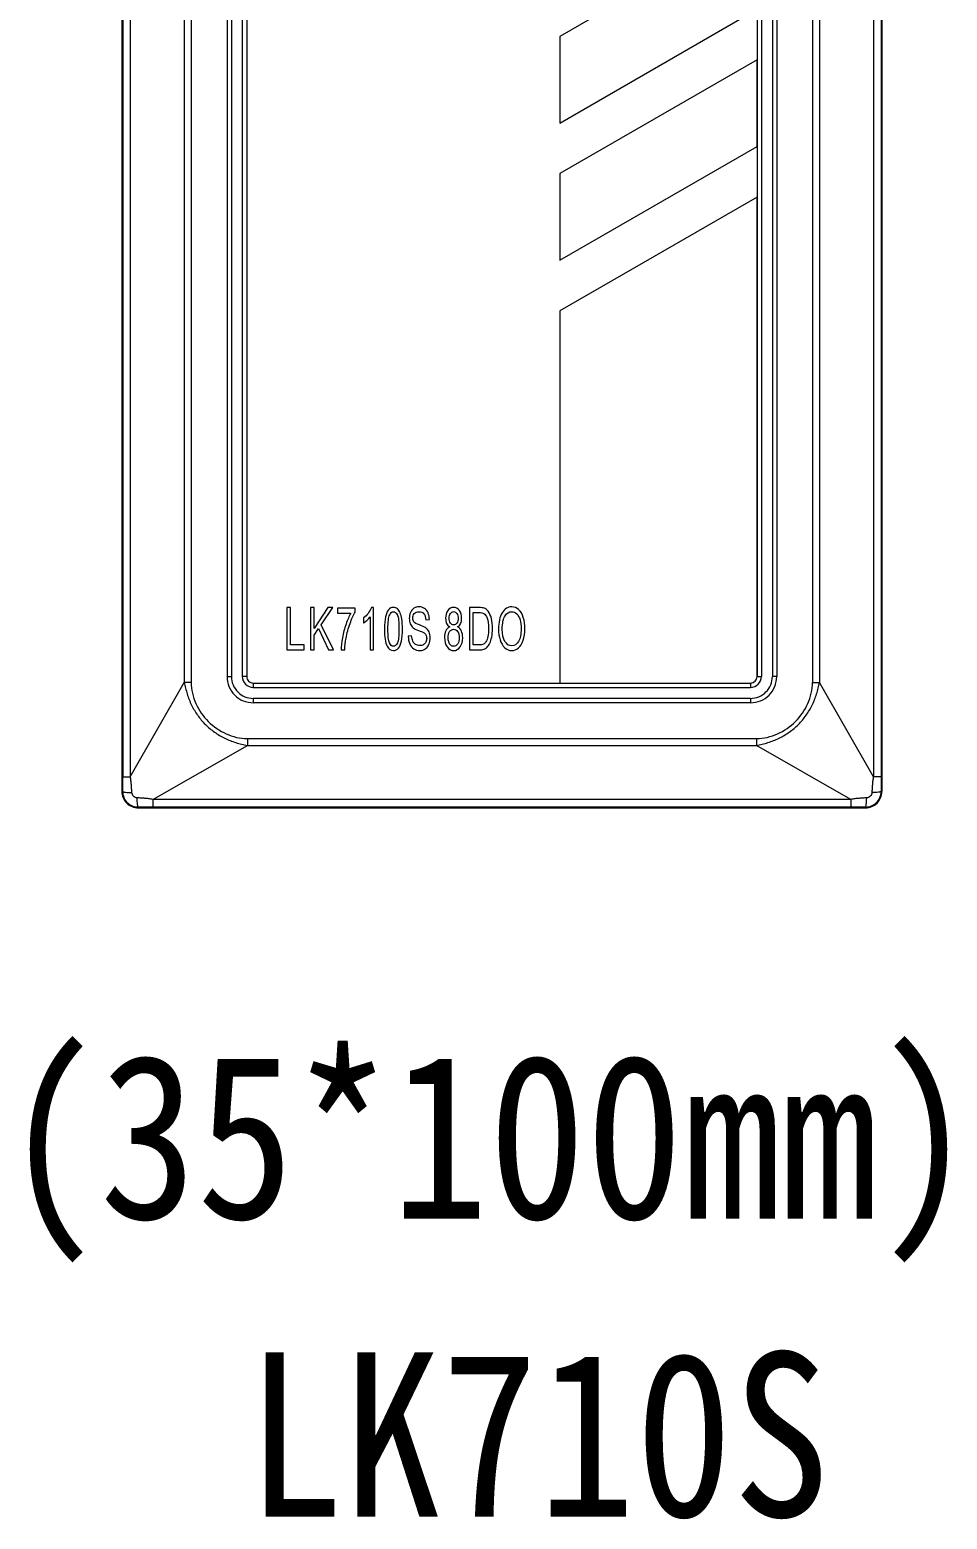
# Model space of a CAD drawing. Header units: millimetres. Extents: x 33157 to 59611, y -29750 to 1750.
# Drawn here: x 53861.7 to 53903.6, y -1199.6 to -1131.6 of the extents above; entities that cross this region are included whole.
import ezdxf

# ---------------------------------------------------------------- set-up
doc = ezdxf.new("R2010")
doc.units = ezdxf.units.MM
doc.layers.get('0').update_dxf_attribs({"lineweight": 18})
doc.layers.add('layer 1', color=7, linetype='Continuous', lineweight=18)
doc.styles.add('STYLE1', font='')
doc.styles.get('STYLE1').set_extended_font_data('宋体')

msp = doc.modelspace()

# ---------------------------------------------------------------- linework, layer by layer
at = {"layer": 'layer 1', "lineweight": 9}
for p, q in [((53865.916, -1067.857), (53865.916, -1166.357)), ((53900.616, -1067.857), (53900.616, -1166.357)), ((53865.954, -1068.521), (53865.954, -1165.693)), ((53866.295, -1068.521), (53866.295, -1165.693)), ((53900.236, -1068.521), (53900.236, -1165.693)), ((53900.578, -1068.521), (53900.578, -1165.693)), ((53868.762, -1072.838), (53868.762, -1161.376)), ((53869.078, -1072.838), (53869.078, -1161.376)), ((53897.454, -1072.838), (53897.454, -1161.376)), ((53897.77, -1072.838), (53897.77, -1161.376)), ((53870.716, -1073.107), (53870.716, -1161.107)), ((53870.916, -1073.107), (53870.916, -1161.107)), ((53871.416, -1073.107), (53871.416, -1161.107)), ((53871.616, -1073.107), (53871.616, -1161.107)), ((53894.916, -1073.107), (53894.916, -1161.107)), ((53895.116, -1073.107), (53895.116, -1161.107)), ((53895.616, -1073.107), (53895.616, -1161.107)), ((53895.816, -1073.107), (53895.816, -1161.107)), ((53870.916, -1161.107), (53870.916, -1161.107)), ((53871.616, -1161.107), (53871.616, -1161.107)), ((53895.116, -1161.107), (53895.116, -1161.107)), ((53895.816, -1161.107), (53895.816, -1161.107)), ((53868.762, -1161.376), (53868.762, -1161.376)), ((53869.078, -1161.376), (53869.078, -1161.376)), ((53871.916, -1161.407), (53871.916, -1161.407)), ((53871.916, -1161.407), (53871.916, -1161.607)), ((53894.616, -1161.407), (53894.616, -1161.407)), ((53894.616, -1161.407), (53894.616, -1161.407)), ((53894.616, -1161.407), (53894.616, -1161.607)), ((53894.616, -1161.607), (53894.616, -1161.607)), ((53897.77, -1161.376), (53897.77, -1161.376)), ((53871.916, -1162.107), (53871.916, -1162.107)), ((53871.916, -1162.107), (53871.916, -1162.307)), ((53894.616, -1162.107), (53894.616, -1162.107)), ((53894.616, -1162.107), (53894.616, -1162.107)), ((53894.616, -1162.107), (53894.616, -1162.307)), ((53894.616, -1162.307), (53894.616, -1162.307)), ((53871.646, -1163.945), (53871.646, -1163.945)), ((53871.646, -1163.945), (53871.646, -1164.261)), ((53894.885, -1163.945), (53894.885, -1163.945)), ((53894.885, -1163.945), (53894.885, -1163.945)), ((53894.885, -1163.945), (53894.885, -1164.261)), ((53871.646, -1164.261), (53871.646, -1164.261)), ((53894.885, -1164.261), (53894.885, -1164.261)), ((53866.295, -1165.693), (53866.295, -1165.693)), ((53900.578, -1165.693), (53900.578, -1165.693)), ((53865.953, -1166.357), (53865.953, -1166.357)), ((53867.33, -1166.728), (53867.33, -1166.728)), ((53867.33, -1166.728), (53867.33, -1167.069)), ((53899.202, -1166.728), (53899.202, -1166.728)), ((53899.202, -1166.728), (53899.202, -1166.728)), ((53899.202, -1166.728), (53899.202, -1167.069)), ((53900.616, -1166.357), (53900.616, -1166.357)), ((53866.666, -1167.07), (53866.666, -1167.07)), ((53866.666, -1167.07), (53866.666, -1167.107)), ((53899.202, -1167.069), (53899.202, -1167.069)), ((53899.866, -1167.07), (53899.866, -1167.07)), ((53899.866, -1167.07), (53899.866, -1167.107)), ((53899.866, -1167.107), (53899.866, -1167.107))]:
    msp.add_line(p, q, dxfattribs=at)
at = {"layer": 'layer 1'}
for points, knots in [([(53894.916, -1126.673), (53894.916, -1126.673), (53894.916, -1130.631), (53894.916, -1130.631), (53894.916, -1130.631), (53885.916, -1135.827), (53885.916, -1135.827), (53885.916, -1135.827), (53885.916, -1131.869), (53885.916, -1131.869), (53885.916, -1131.869), (53894.916, -1126.673), (53894.916, -1126.673)], [0, 0, 0, 0, 150731.469517, 150731.469517, 150731.469517, 301462.939034, 301462.939034, 301462.939034, 452194.408552, 452194.408552, 452194.408552, 602925.878069, 602925.878069, 602925.878069, 602925.878069]), ([(53894.916, -1132.941), (53894.916, -1132.941), (53894.916, -1136.898), (53894.916, -1136.898), (53894.916, -1136.898), (53885.916, -1142.094), (53885.916, -1142.094), (53885.916, -1142.094), (53885.916, -1138.137), (53885.916, -1138.137), (53885.916, -1138.137), (53894.916, -1132.941), (53894.916, -1132.941)], [0, 0, 0, 0, 150740.399331, 150740.399331, 150740.399331, 301480.798662, 301480.798662, 301480.798662, 452221.197993, 452221.197993, 452221.197993, 602961.597325, 602961.597325, 602961.597325, 602961.597325]), ([(53894.916, -1139.208), (53894.916, -1139.208), (53894.916, -1161.107), (53894.916, -1161.107), (53894.916, -1161.272), (53894.781, -1161.407), (53894.616, -1161.407), (53894.616, -1161.407), (53885.916, -1161.407), (53885.916, -1161.407), (53885.916, -1161.407), (53885.916, -1144.404), (53885.916, -1144.404), (53885.916, -1144.404), (53894.916, -1139.208), (53894.916, -1139.208)], [0, 0, 0, 0, 146777.026823, 146777.026823, 146777.026823, 293554.053646, 293554.053646, 293554.053646, 440331.08047, 440331.08047, 440331.08047, 587108.107293, 587108.107293, 587108.107293, 733885.134116, 733885.134116, 733885.134116, 733885.134116]), ([(53874.526, -1159.89), (53874.526, -1159.89), (53874.526, -1157.957), (53874.526, -1157.957), (53874.526, -1157.957), (53874.694, -1157.957), (53874.694, -1157.957), (53874.694, -1157.957), (53874.694, -1158.916), (53874.694, -1158.916), (53874.694, -1158.916), (53875.321, -1157.957), (53875.321, -1157.957), (53875.321, -1157.957), (53875.548, -1157.957), (53875.548, -1157.957), (53875.548, -1157.957), (53875.018, -1158.741), (53875.018, -1158.741), (53875.018, -1158.741), (53875.571, -1159.89), (53875.571, -1159.89), (53875.571, -1159.89), (53875.35, -1159.89), (53875.35, -1159.89), (53875.35, -1159.89), (53874.901, -1158.915), (53874.901, -1158.915), (53874.901, -1158.915), (53874.694, -1159.221), (53874.694, -1159.221), (53874.694, -1159.221), (53874.694, -1159.89), (53874.694, -1159.89), (53874.694, -1159.89), (53874.526, -1159.89), (53874.526, -1159.89)], [0, 0, 0, 0, 137898.827607, 137898.827607, 137898.827607, 275797.655214, 275797.655214, 275797.655214, 413696.482821, 413696.482821, 413696.482821, 551595.310428, 551595.310428, 551595.310428, 689494.138035, 689494.138035, 689494.138035, 827392.965642, 827392.965642, 827392.965642, 965291.793249, 965291.793249, 965291.793249, 1103190.620856, 1103190.620856, 1103190.620856, 1241089.448463, 1241089.448463, 1241089.448463, 1378988.27607, 1378988.27607, 1378988.27607, 1516887.103677, 1516887.103677, 1516887.103677, 1654785.931284, 1654785.931284, 1654785.931284, 1654785.931284]), ([(53877.407, -1159.89), (53877.407, -1159.89), (53877.252, -1159.89), (53877.252, -1159.89), (53877.252, -1159.89), (53877.252, -1158.377), (53877.252, -1158.377), (53877.215, -1158.432), (53877.166, -1158.487), (53877.105, -1158.541), (53877.044, -1158.596), (53876.99, -1158.637), (53876.942, -1158.664), (53876.942, -1158.664), (53876.942, -1158.434), (53876.942, -1158.434), (53877.028, -1158.372), (53877.104, -1158.296), (53877.169, -1158.207), (53877.234, -1158.119), (53877.28, -1158.033), (53877.307, -1157.949), (53877.307, -1157.949), (53877.407, -1157.949), (53877.407, -1157.949), (53877.407, -1157.949), (53877.407, -1159.89), (53877.407, -1159.89)], [0, 0, 0, 0, 139982.072659, 139982.072659, 139982.072659, 279964.145317, 279964.145317, 279964.145317, 419946.217976, 419946.217976, 419946.217976, 559928.290635, 559928.290635, 559928.290635, 699910.363294, 699910.363294, 699910.363294, 839892.435952, 839892.435952, 839892.435952, 979874.508611, 979874.508611, 979874.508611, 1119856.58127, 1119856.58127, 1119856.58127, 1259838.653929, 1259838.653929, 1259838.653929, 1259838.653929]), ([(53881.79, -1159.89), (53881.79, -1159.89), (53881.79, -1157.957), (53881.79, -1157.957), (53881.79, -1157.957), (53882.225, -1157.957), (53882.225, -1157.957), (53882.324, -1157.957), (53882.398, -1157.966), (53882.45, -1157.984), (53882.523, -1158.01), (53882.584, -1158.056), (53882.635, -1158.123), (53882.702, -1158.209), (53882.752, -1158.319), (53882.785, -1158.453), (53882.818, -1158.588), (53882.834, -1158.741), (53882.834, -1158.913), (53882.834, -1159.06), (53882.823, -1159.19), (53882.801, -1159.304), (53882.779, -1159.417), (53882.75, -1159.511), (53882.715, -1159.585), (53882.68, -1159.659), (53882.641, -1159.718), (53882.6, -1159.76), (53882.558, -1159.803), (53882.508, -1159.835), (53882.449, -1159.857), (53882.39, -1159.88), (53882.322, -1159.89), (53882.246, -1159.89), (53882.246, -1159.89), (53881.79, -1159.89), (53881.79, -1159.89)], [0, 0, 0, 0, 137919.308597, 137919.308597, 137919.308597, 275838.617195, 275838.617195, 275838.617195, 413757.925792, 413757.925792, 413757.925792, 551677.23439, 551677.23439, 551677.23439, 689596.542987, 689596.542987, 689596.542987, 827515.851585, 827515.851585, 827515.851585, 965435.160182, 965435.160182, 965435.160182, 1103354.468779, 1103354.468779, 1103354.468779, 1241273.777377, 1241273.777377, 1241273.777377, 1379193.085974, 1379193.085974, 1379193.085974, 1517112.394572, 1517112.394572, 1517112.394572, 1655031.703169, 1655031.703169, 1655031.703169, 1655031.703169]), ([(53873.447, -1159.89), (53873.447, -1159.89), (53873.447, -1157.957), (53873.447, -1157.957), (53873.447, -1157.957), (53873.615, -1157.957), (53873.615, -1157.957), (53873.615, -1157.957), (53873.615, -1159.664), (53873.615, -1159.664), (53873.615, -1159.664), (53874.236, -1159.664), (53874.236, -1159.664), (53874.236, -1159.664), (53874.236, -1159.89), (53874.236, -1159.89), (53874.236, -1159.89), (53873.447, -1159.89), (53873.447, -1159.89)], [0, 0, 0, 0, 144316.182457, 144316.182457, 144316.182457, 288632.364914, 288632.364914, 288632.364914, 432948.547371, 432948.547371, 432948.547371, 577264.729828, 577264.729828, 577264.729828, 721580.912285, 721580.912285, 721580.912285, 865897.094742, 865897.094742, 865897.094742, 865897.094742]), ([(53875.755, -1158.208), (53875.755, -1158.208), (53875.755, -1157.981), (53875.755, -1157.981), (53875.755, -1157.981), (53876.572, -1157.981), (53876.572, -1157.981), (53876.572, -1157.981), (53876.572, -1158.165), (53876.572, -1158.165), (53876.491, -1158.296), (53876.411, -1158.47), (53876.333, -1158.687), (53876.254, -1158.905), (53876.193, -1159.128), (53876.149, -1159.358), (53876.119, -1159.52), (53876.099, -1159.698), (53876.09, -1159.89), (53876.09, -1159.89), (53875.931, -1159.89), (53875.931, -1159.89), (53875.933, -1159.738), (53875.952, -1159.554), (53875.99, -1159.339), (53876.027, -1159.123), (53876.08, -1158.915), (53876.15, -1158.714), (53876.22, -1158.514), (53876.294, -1158.345), (53876.372, -1158.208), (53876.372, -1158.208), (53875.755, -1158.208), (53875.755, -1158.208)], [0, 0, 0, 0, 138434.99147, 138434.99147, 138434.99147, 276869.98294, 276869.98294, 276869.98294, 415304.974411, 415304.974411, 415304.974411, 553739.965881, 553739.965881, 553739.965881, 692174.957351, 692174.957351, 692174.957351, 830609.948821, 830609.948821, 830609.948821, 969044.940292, 969044.940292, 969044.940292, 1107479.931762, 1107479.931762, 1107479.931762, 1245914.923232, 1245914.923232, 1245914.923232, 1384349.914702, 1384349.914702, 1384349.914702, 1522784.906173, 1522784.906173, 1522784.906173, 1522784.906173]), ([(53877.904, -1158.936), (53877.904, -1158.708), (53877.919, -1158.524), (53877.95, -1158.384), (53877.981, -1158.244), (53878.026, -1158.137), (53878.087, -1158.061), (53878.147, -1157.986), (53878.223, -1157.949), (53878.315, -1157.949), (53878.383, -1157.949), (53878.442, -1157.97), (53878.493, -1158.011), (53878.545, -1158.053), (53878.587, -1158.114), (53878.62, -1158.192), (53878.653, -1158.271), (53878.679, -1158.367), (53878.697, -1158.479), (53878.717, -1158.592), (53878.726, -1158.745), (53878.726, -1158.936), (53878.726, -1159.163), (53878.711, -1159.347), (53878.68, -1159.486), (53878.65, -1159.626), (53878.605, -1159.734), (53878.544, -1159.809), (53878.484, -1159.885), (53878.407, -1159.923), (53878.315, -1159.923), (53878.194, -1159.923), (53878.098, -1159.857), (53878.029, -1159.724), (53877.946, -1159.562), (53877.904, -1159.299), (53877.904, -1158.936)], [0, 0, 0, 0, 137910.574614, 137910.574614, 137910.574614, 275821.149229, 275821.149229, 275821.149229, 413731.723843, 413731.723843, 413731.723843, 551642.298458, 551642.298458, 551642.298458, 689552.873072, 689552.873072, 689552.873072, 827463.447687, 827463.447687, 827463.447687, 965374.022301, 965374.022301, 965374.022301, 1103284.596915, 1103284.596915, 1103284.596915, 1241195.17153, 1241195.17153, 1241195.17153, 1379105.746144, 1379105.746144, 1379105.746144, 1517016.320759, 1517016.320759, 1517016.320759, 1654926.895373, 1654926.895373, 1654926.895373, 1654926.895373]), ([(53878.063, -1158.937), (53878.063, -1159.255), (53878.087, -1159.467), (53878.135, -1159.571), (53878.184, -1159.676), (53878.244, -1159.728), (53878.315, -1159.728), (53878.386, -1159.728), (53878.446, -1159.676), (53878.495, -1159.571), (53878.543, -1159.466), (53878.567, -1159.254), (53878.567, -1158.937), (53878.567, -1158.619), (53878.543, -1158.407), (53878.495, -1158.303), (53878.446, -1158.198), (53878.386, -1158.146), (53878.313, -1158.146), (53878.242, -1158.146), (53878.185, -1158.192), (53878.143, -1158.285), (53878.089, -1158.402), (53878.063, -1158.62), (53878.063, -1158.937)], [0, 0, 0, 0, 141120.798289, 141120.798289, 141120.798289, 282241.596578, 282241.596578, 282241.596578, 423362.394867, 423362.394867, 423362.394867, 564483.193156, 564483.193156, 564483.193156, 705603.991445, 705603.991445, 705603.991445, 846724.789735, 846724.789735, 846724.789735, 987845.588024, 987845.588024, 987845.588024, 1128966.386313, 1128966.386313, 1128966.386313, 1128966.386313]), ([(53878.99, -1159.269), (53878.99, -1159.269), (53879.147, -1159.248), (53879.147, -1159.248), (53879.154, -1159.345), (53879.172, -1159.425), (53879.199, -1159.487), (53879.226, -1159.549), (53879.269, -1159.6), (53879.326, -1159.638), (53879.383, -1159.677), (53879.448, -1159.696), (53879.52, -1159.696), (53879.584, -1159.696), (53879.64, -1159.682), (53879.689, -1159.652), (53879.737, -1159.623), (53879.774, -1159.583), (53879.797, -1159.532), (53879.821, -1159.481), (53879.833, -1159.426), (53879.833, -1159.367), (53879.833, -1159.306), (53879.822, -1159.254), (53879.799, -1159.208), (53879.776, -1159.163), (53879.738, -1159.125), (53879.685, -1159.094), (53879.651, -1159.074), (53879.576, -1159.043), (53879.46, -1159), (53879.344, -1158.957), (53879.263, -1158.917), (53879.216, -1158.88), (53879.156, -1158.831), (53879.112, -1158.771), (53879.082, -1158.699), (53879.052, -1158.628), (53879.038, -1158.547), (53879.038, -1158.458), (53879.038, -1158.36), (53879.056, -1158.269), (53879.092, -1158.184), (53879.128, -1158.099), (53879.181, -1158.035), (53879.251, -1157.991), (53879.32, -1157.947), (53879.397, -1157.925), (53879.482, -1157.925), (53879.576, -1157.925), (53879.658, -1157.948), (53879.73, -1157.994), (53879.801, -1158.04), (53879.856, -1158.108), (53879.895, -1158.198), (53879.933, -1158.287), (53879.954, -1158.389), (53879.957, -1158.502), (53879.957, -1158.502), (53879.796, -1158.521), (53879.796, -1158.521), (53879.788, -1158.399), (53879.759, -1158.307), (53879.709, -1158.245), (53879.659, -1158.182), (53879.586, -1158.151), (53879.489, -1158.151), (53879.388, -1158.151), (53879.314, -1158.18), (53879.268, -1158.236), (53879.221, -1158.293), (53879.198, -1158.362), (53879.198, -1158.442), (53879.198, -1158.511), (53879.215, -1158.568), (53879.247, -1158.613), (53879.28, -1158.658), (53879.364, -1158.704), (53879.499, -1158.751), (53879.635, -1158.798), (53879.728, -1158.839), (53879.779, -1158.874), (53879.852, -1158.926), (53879.906, -1158.991), (53879.941, -1159.071), (53879.976, -1159.15), (53879.994, -1159.241), (53879.994, -1159.345), (53879.994, -1159.448), (53879.975, -1159.544), (53879.936, -1159.635), (53879.898, -1159.726), (53879.843, -1159.797), (53879.771, -1159.847), (53879.699, -1159.898), (53879.618, -1159.923), (53879.528, -1159.923), (53879.413, -1159.923), (53879.318, -1159.897), (53879.241, -1159.846), (53879.164, -1159.795), (53879.103, -1159.719), (53879.059, -1159.616), (53879.015, -1159.514), (53878.992, -1159.398), (53878.99, -1159.269)], [0, 0, 0, 0, 133677.00282, 133677.00282, 133677.00282, 267354.005641, 267354.005641, 267354.005641, 401031.008461, 401031.008461, 401031.008461, 534708.011282, 534708.011282, 534708.011282, 668385.014102, 668385.014102, 668385.014102, 802062.016922, 802062.016922, 802062.016922, 935739.019743, 935739.019743, 935739.019743, 1069416.022563, 1069416.022563, 1069416.022563, 1203093.025384, 1203093.025384, 1203093.025384, 1336770.028204, 1336770.028204, 1336770.028204, 1470447.031024, 1470447.031024, 1470447.031024, 1604124.033845, 1604124.033845, 1604124.033845, 1737801.036665, 1737801.036665, 1737801.036665, 1871478.039485, 1871478.039485, 1871478.039485, 2005155.042306, 2005155.042306, 2005155.042306, 2138832.045126, 2138832.045126, 2138832.045126, 2272509.047947, 2272509.047947, 2272509.047947, 2406186.050767, 2406186.050767, 2406186.050767, 2539863.053587, 2539863.053587, 2539863.053587, 2673540.056408, 2673540.056408, 2673540.056408, 2807217.059228, 2807217.059228, 2807217.059228, 2940894.062049, 2940894.062049, 2940894.062049, 3074571.064869, 3074571.064869, 3074571.064869, 3208248.067689, 3208248.067689, 3208248.067689, 3341925.07051, 3341925.07051, 3341925.07051, 3475602.07333, 3475602.07333, 3475602.07333, 3609279.076151, 3609279.076151, 3609279.076151, 3742956.078971, 3742956.078971, 3742956.078971, 3876633.081791, 3876633.081791, 3876633.081791, 4010310.084612, 4010310.084612, 4010310.084612, 4143987.087432, 4143987.087432, 4143987.087432, 4277664.090252, 4277664.090252, 4277664.090252, 4411341.093073, 4411341.093073, 4411341.093073, 4545018.095893, 4545018.095893, 4545018.095893, 4678695.098714, 4678695.098714, 4678695.098714, 4678695.098714]), ([(53880.889, -1158.842), (53880.824, -1158.806), (53880.777, -1158.754), (53880.745, -1158.688), (53880.715, -1158.621), (53880.699, -1158.541), (53880.699, -1158.448), (53880.699, -1158.307), (53880.732, -1158.189), (53880.798, -1158.093), (53880.864, -1157.997), (53880.951, -1157.949), (53881.061, -1157.949), (53881.171, -1157.949), (53881.26, -1157.998), (53881.327, -1158.096), (53881.394, -1158.194), (53881.427, -1158.313), (53881.427, -1158.454), (53881.427, -1158.544), (53881.412, -1158.622), (53881.382, -1158.688), (53881.351, -1158.755), (53881.305, -1158.806), (53881.242, -1158.842), (53881.319, -1158.881), (53881.378, -1158.943), (53881.418, -1159.029), (53881.458, -1159.115), (53881.479, -1159.218), (53881.479, -1159.338), (53881.479, -1159.503), (53881.44, -1159.641), (53881.364, -1159.754), (53881.288, -1159.866), (53881.188, -1159.923), (53881.063, -1159.923), (53880.939, -1159.923), (53880.839, -1159.866), (53880.762, -1159.754), (53880.686, -1159.641), (53880.648, -1159.5), (53880.648, -1159.331), (53880.648, -1159.205), (53880.669, -1159.1), (53880.71, -1159.015), (53880.752, -1158.93), (53880.812, -1158.873), (53880.889, -1158.842)], [0, 0, 0, 0, 136312.72768, 136312.72768, 136312.72768, 272625.455359, 272625.455359, 272625.455359, 408938.183039, 408938.183039, 408938.183039, 545250.910718, 545250.910718, 545250.910718, 681563.638398, 681563.638398, 681563.638398, 817876.366077, 817876.366077, 817876.366077, 954189.093757, 954189.093757, 954189.093757, 1090501.821436, 1090501.821436, 1090501.821436, 1226814.549116, 1226814.549116, 1226814.549116, 1363127.276795, 1363127.276795, 1363127.276795, 1499440.004475, 1499440.004475, 1499440.004475, 1635752.732154, 1635752.732154, 1635752.732154, 1772065.459834, 1772065.459834, 1772065.459834, 1908378.187513, 1908378.187513, 1908378.187513, 2044690.915193, 2044690.915193, 2044690.915193, 2181003.642872, 2181003.642872, 2181003.642872, 2181003.642872]), ([(53880.858, -1158.439), (53880.858, -1158.531), (53880.877, -1158.606), (53880.915, -1158.664), (53880.953, -1158.722), (53881.003, -1158.751), (53881.065, -1158.751), (53881.125, -1158.751), (53881.174, -1158.722), (53881.212, -1158.664), (53881.25, -1158.607), (53881.269, -1158.536), (53881.269, -1158.452), (53881.269, -1158.365), (53881.249, -1158.292), (53881.21, -1158.232), (53881.171, -1158.173), (53881.122, -1158.143), (53881.063, -1158.143), (53881.003, -1158.143), (53880.954, -1158.173), (53880.916, -1158.231), (53880.877, -1158.289), (53880.858, -1158.358), (53880.858, -1158.439)], [0, 0, 0, 0, 141128.102643, 141128.102643, 141128.102643, 282256.205287, 282256.205287, 282256.205287, 423384.30793, 423384.30793, 423384.30793, 564512.410573, 564512.410573, 564512.410573, 705640.513216, 705640.513216, 705640.513216, 846768.61586, 846768.61586, 846768.61586, 987896.718503, 987896.718503, 987896.718503, 1129024.821146, 1129024.821146, 1129024.821146, 1129024.821146]), ([(53881.958, -1159.664), (53881.958, -1159.664), (53882.227, -1159.664), (53882.227, -1159.664), (53882.31, -1159.664), (53882.376, -1159.652), (53882.423, -1159.628), (53882.47, -1159.604), (53882.508, -1159.571), (53882.536, -1159.528), (53882.575, -1159.467), (53882.606, -1159.385), (53882.628, -1159.282), (53882.65, -1159.18), (53882.662, -1159.056), (53882.662, -1158.909), (53882.662, -1158.707), (53882.64, -1158.551), (53882.597, -1158.442), (53882.553, -1158.333), (53882.501, -1158.26), (53882.439, -1158.223), (53882.394, -1158.197), (53882.322, -1158.184), (53882.223, -1158.184), (53882.223, -1158.184), (53881.958, -1158.184), (53881.958, -1158.184), (53881.958, -1158.184), (53881.958, -1159.664), (53881.958, -1159.664)], [0, 0, 0, 0, 139206.14337, 139206.14337, 139206.14337, 278412.28674, 278412.28674, 278412.28674, 417618.43011, 417618.43011, 417618.43011, 556824.57348, 556824.57348, 556824.57348, 696030.71685, 696030.71685, 696030.71685, 835236.860221, 835236.860221, 835236.860221, 974443.003591, 974443.003591, 974443.003591, 1113649.146961, 1113649.146961, 1113649.146961, 1252855.290331, 1252855.290331, 1252855.290331, 1392061.433701, 1392061.433701, 1392061.433701, 1392061.433701]), ([(53883.111, -1158.949), (53883.111, -1158.629), (53883.167, -1158.378), (53883.28, -1158.196), (53883.392, -1158.015), (53883.538, -1157.925), (53883.716, -1157.925), (53883.833, -1157.925), (53883.938, -1157.967), (53884.031, -1158.052), (53884.125, -1158.137), (53884.196, -1158.256), (53884.245, -1158.409), (53884.294, -1158.561), (53884.319, -1158.734), (53884.319, -1158.927), (53884.319, -1159.123), (53884.293, -1159.298), (53884.241, -1159.452), (53884.19, -1159.607), (53884.117, -1159.724), (53884.022, -1159.803), (53883.927, -1159.883), (53883.825, -1159.923), (53883.715, -1159.923), (53883.596, -1159.923), (53883.49, -1159.879), (53883.396, -1159.791), (53883.303, -1159.703), (53883.231, -1159.583), (53883.183, -1159.431), (53883.135, -1159.28), (53883.111, -1159.119), (53883.111, -1158.949)], [0, 0, 0, 0, 138454.288552, 138454.288552, 138454.288552, 276908.577105, 276908.577105, 276908.577105, 415362.865657, 415362.865657, 415362.865657, 553817.154209, 553817.154209, 553817.154209, 692271.442761, 692271.442761, 692271.442761, 830725.731314, 830725.731314, 830725.731314, 969180.019866, 969180.019866, 969180.019866, 1107634.308418, 1107634.308418, 1107634.308418, 1246088.59697, 1246088.59697, 1246088.59697, 1384542.885523, 1384542.885523, 1384542.885523, 1522997.174075, 1522997.174075, 1522997.174075, 1522997.174075]), ([(53883.284, -1158.954), (53883.284, -1159.186), (53883.325, -1159.37), (53883.406, -1159.503), (53883.488, -1159.637), (53883.591, -1159.704), (53883.714, -1159.704), (53883.84, -1159.704), (53883.943, -1159.637), (53884.025, -1159.502), (53884.106, -1159.367), (53884.146, -1159.175), (53884.146, -1158.926), (53884.146, -1158.769), (53884.129, -1158.632), (53884.094, -1158.515), (53884.06, -1158.398), (53884.009, -1158.307), (53883.942, -1158.243), (53883.875, -1158.178), (53883.8, -1158.146), (53883.717, -1158.146), (53883.599, -1158.146), (53883.497, -1158.208), (53883.412, -1158.332), (53883.326, -1158.457), (53883.284, -1158.664), (53883.284, -1158.954)], [0, 0, 0, 0, 139999.739361, 139999.739361, 139999.739361, 279999.478723, 279999.478723, 279999.478723, 419999.218084, 419999.218084, 419999.218084, 559998.957446, 559998.957446, 559998.957446, 699998.696807, 699998.696807, 699998.696807, 839998.436169, 839998.436169, 839998.436169, 979998.17553, 979998.17553, 979998.17553, 1119997.914892, 1119997.914892, 1119997.914892, 1259997.654253, 1259997.654253, 1259997.654253, 1259997.654253]), ([(53880.807, -1159.333), (53880.807, -1159.401), (53880.817, -1159.466), (53880.837, -1159.529), (53880.858, -1159.592), (53880.889, -1159.641), (53880.931, -1159.676), (53880.972, -1159.711), (53881.017, -1159.728), (53881.064, -1159.728), (53881.139, -1159.728), (53881.2, -1159.692), (53881.248, -1159.619), (53881.296, -1159.546), (53881.32, -1159.453), (53881.32, -1159.341), (53881.32, -1159.227), (53881.295, -1159.132), (53881.246, -1159.057), (53881.197, -1158.983), (53881.134, -1158.945), (53881.059, -1158.945), (53880.986, -1158.945), (53880.926, -1158.982), (53880.878, -1159.056), (53880.83, -1159.13), (53880.807, -1159.222), (53880.807, -1159.333)], [0, 0, 0, 0, 139994.402652, 139994.402652, 139994.402652, 279988.805304, 279988.805304, 279988.805304, 419983.207957, 419983.207957, 419983.207957, 559977.610609, 559977.610609, 559977.610609, 699972.013261, 699972.013261, 699972.013261, 839966.415913, 839966.415913, 839966.415913, 979960.818565, 979960.818565, 979960.818565, 1119955.221217, 1119955.221217, 1119955.221217, 1259949.62387, 1259949.62387, 1259949.62387, 1259949.62387])]:
    msp.add_open_spline(points, degree=3, knots=knots, dxfattribs=at)
at = {"layer": 'layer 1', "lineweight": 9}
for points in [[(53870.716, -1161.107), (53870.716, -1161.107), (53870.916, -1161.107), (53870.916, -1161.107)], [(53871.616, -1161.107), (53871.616, -1161.107), (53871.416, -1161.107), (53871.416, -1161.107)], [(53894.916, -1161.107), (53894.916, -1161.107), (53895.116, -1161.107), (53895.116, -1161.107)], [(53895.816, -1161.107), (53895.816, -1161.107), (53895.616, -1161.107), (53895.616, -1161.107)], [(53866.295, -1165.693), (53866.295, -1165.693), (53868.762, -1161.376), (53868.762, -1161.376)], [(53869.078, -1161.376), (53869.078, -1161.376), (53868.762, -1161.376), (53868.762, -1161.376)], [(53871.916, -1161.407), (53871.916, -1161.407), (53894.616, -1161.407), (53894.616, -1161.407)], [(53871.916, -1161.607), (53871.916, -1161.607), (53894.616, -1161.607), (53894.616, -1161.607)], [(53897.454, -1161.376), (53897.454, -1161.376), (53897.77, -1161.376), (53897.77, -1161.376)], [(53900.236, -1165.693), (53900.236, -1165.693), (53897.77, -1161.376), (53897.77, -1161.376)], [(53894.616, -1162.107), (53894.616, -1162.107), (53871.916, -1162.107), (53871.916, -1162.107)], [(53894.616, -1162.307), (53894.616, -1162.307), (53871.916, -1162.307), (53871.916, -1162.307)], [(53871.646, -1163.945), (53871.646, -1163.945), (53894.885, -1163.945), (53894.885, -1163.945)], [(53867.33, -1166.728), (53867.33, -1166.728), (53871.646, -1164.261), (53871.646, -1164.261)], [(53871.646, -1164.261), (53871.646, -1164.261), (53894.885, -1164.261), (53894.885, -1164.261)], [(53899.202, -1166.728), (53899.202, -1166.728), (53894.885, -1164.261), (53894.885, -1164.261)], [(53865.954, -1165.693), (53865.954, -1165.693), (53866.295, -1165.693), (53866.295, -1165.693)], [(53865.953, -1166.357), (53865.953, -1166.136), (53865.954, -1165.914), (53865.954, -1165.693)], [(53900.578, -1165.693), (53900.578, -1165.693), (53900.236, -1165.693), (53900.236, -1165.693)], [(53900.578, -1165.693), (53900.578, -1165.914), (53900.578, -1166.136), (53900.579, -1166.357)], [(53865.953, -1166.357), (53865.953, -1166.357), (53865.916, -1166.357), (53865.916, -1166.357)], [(53899.202, -1166.728), (53899.202, -1166.728), (53867.33, -1166.728), (53867.33, -1166.728)], [(53900.579, -1166.357), (53900.579, -1166.357), (53900.616, -1166.357), (53900.616, -1166.357)], [(53866.666, -1167.107), (53866.666, -1167.107), (53899.866, -1167.107), (53899.866, -1167.107)], [(53867.33, -1167.069), (53867.109, -1167.069), (53866.887, -1167.07), (53866.666, -1167.07)], [(53899.202, -1167.069), (53899.202, -1167.069), (53867.33, -1167.069), (53867.33, -1167.069)], [(53899.866, -1167.07), (53899.644, -1167.07), (53899.423, -1167.069), (53899.202, -1167.069)]]:
    msp.add_open_spline(points, degree=3, dxfattribs=at)
for points, knots in [([(53870.716, -1161.107), (53870.716, -1161.425), (53870.842, -1161.731), (53871.067, -1161.956), (53871.292, -1162.181), (53871.598, -1162.307), (53871.916, -1162.307)], [0, 0, 0, 0, 169988.870831, 169988.870831, 169988.870831, 339977.741661, 339977.741661, 339977.741661, 339977.741661]), ([(53870.916, -1161.107), (53870.916, -1161.372), (53871.021, -1161.627), (53871.209, -1161.814), (53871.396, -1162.002), (53871.651, -1162.107), (53871.916, -1162.107)], [0, 0, 0, 0, 169989.275088, 169989.275088, 169989.275088, 339978.550176, 339978.550176, 339978.550176, 339978.550176]), ([(53871.416, -1161.107), (53871.416, -1161.24), (53871.469, -1161.367), (53871.562, -1161.461), (53871.656, -1161.554), (53871.783, -1161.607), (53871.916, -1161.607)], [0, 0, 0, 0, 169990.286126, 169990.286126, 169990.286126, 339980.572251, 339980.572251, 339980.572251, 339980.572251]), ([(53871.616, -1161.107), (53871.616, -1161.187), (53871.648, -1161.263), (53871.704, -1161.319), (53871.76, -1161.375), (53871.836, -1161.407), (53871.916, -1161.407)], [0, 0, 0, 0, 169990.690547, 169990.690547, 169990.690547, 339981.381094, 339981.381094, 339981.381094, 339981.381094]), ([(53894.616, -1162.307), (53894.934, -1162.307), (53895.239, -1162.181), (53895.464, -1161.956), (53895.689, -1161.731), (53895.816, -1161.425), (53895.816, -1161.107)], [0, 0, 0, 0, 170064.874525, 170064.874525, 170064.874525, 340129.749049, 340129.749049, 340129.749049, 340129.749049]), ([(53894.616, -1162.107), (53894.881, -1162.107), (53895.135, -1162.002), (53895.323, -1161.814), (53895.511, -1161.627), (53895.616, -1161.372), (53895.616, -1161.107)], [0, 0, 0, 0, 170064.418674, 170064.418674, 170064.418674, 340128.837349, 340128.837349, 340128.837349, 340128.837349]), ([(53894.616, -1161.607), (53894.748, -1161.607), (53894.876, -1161.554), (53894.969, -1161.461), (53895.063, -1161.367), (53895.116, -1161.24), (53895.116, -1161.107)], [0, 0, 0, 0, 170063.279153, 170063.279153, 170063.279153, 340126.558306, 340126.558306, 340126.558306, 340126.558306]), ([(53894.616, -1161.407), (53894.695, -1161.407), (53894.772, -1161.375), (53894.828, -1161.319), (53894.884, -1161.263), (53894.916, -1161.187), (53894.916, -1161.107)], [0, 0, 0, 0, 170062.823275, 170062.823275, 170062.823275, 340125.64655, 340125.64655, 340125.64655, 340125.64655]), ([(53868.762, -1161.376), (53868.784, -1161.465), (53868.803, -1161.553), (53868.825, -1161.641), (53868.847, -1161.729), (53868.871, -1161.817), (53868.898, -1161.904), (53868.953, -1162.077), (53869.019, -1162.247), (53869.099, -1162.41), (53869.178, -1162.574), (53869.271, -1162.731), (53869.377, -1162.879), (53869.482, -1163.027), (53869.6, -1163.166), (53869.728, -1163.295), (53869.857, -1163.423), (53869.996, -1163.541), (53870.144, -1163.646), (53870.292, -1163.752), (53870.449, -1163.845), (53870.613, -1163.924), (53870.776, -1164.004), (53870.946, -1164.07), (53871.119, -1164.125), (53871.206, -1164.152), (53871.293, -1164.176), (53871.382, -1164.198), (53871.47, -1164.22), (53871.558, -1164.239), (53871.646, -1164.261)], [0, 0, 0, 0, 139177.231078, 139177.231078, 139177.231078, 278354.462156, 278354.462156, 278354.462156, 417531.693234, 417531.693234, 417531.693234, 556708.924312, 556708.924312, 556708.924312, 695886.15539, 695886.15539, 695886.15539, 835063.386468, 835063.386468, 835063.386468, 974240.617546, 974240.617546, 974240.617546, 1113417.848624, 1113417.848624, 1113417.848624, 1252595.079702, 1252595.079702, 1252595.079702, 1391772.31078, 1391772.31078, 1391772.31078, 1391772.31078]), ([(53869.078, -1161.376), (53869.078, -1161.543), (53869.1, -1161.709), (53869.138, -1161.871), (53869.176, -1162.033), (53869.23, -1162.191), (53869.298, -1162.343), (53869.434, -1162.646), (53869.626, -1162.925), (53869.862, -1163.161), (53870.098, -1163.396), (53870.377, -1163.589), (53870.68, -1163.725), (53870.832, -1163.793), (53870.99, -1163.847), (53871.152, -1163.885), (53871.314, -1163.923), (53871.48, -1163.945), (53871.646, -1163.945)], [0, 0, 0, 0, 144312.367881, 144312.367881, 144312.367881, 288624.735762, 288624.735762, 288624.735762, 432937.103643, 432937.103643, 432937.103643, 577249.471523, 577249.471523, 577249.471523, 721561.839404, 721561.839404, 721561.839404, 865874.207285, 865874.207285, 865874.207285, 865874.207285]), ([(53894.885, -1163.945), (53895.051, -1163.945), (53895.218, -1163.923), (53895.38, -1163.885), (53895.542, -1163.847), (53895.7, -1163.793), (53895.852, -1163.725), (53896.155, -1163.589), (53896.434, -1163.396), (53896.67, -1163.161), (53896.905, -1162.925), (53897.098, -1162.646), (53897.234, -1162.343), (53897.302, -1162.191), (53897.355, -1162.033), (53897.393, -1161.871), (53897.431, -1161.709), (53897.454, -1161.543), (53897.454, -1161.376)], [0, 0, 0, 0, 144383.369012, 144383.369012, 144383.369012, 288766.738024, 288766.738024, 288766.738024, 433150.107036, 433150.107036, 433150.107036, 577533.476049, 577533.476049, 577533.476049, 721916.845061, 721916.845061, 721916.845061, 866300.214073, 866300.214073, 866300.214073, 866300.214073]), ([(53894.885, -1164.261), (53894.973, -1164.239), (53895.062, -1164.22), (53895.15, -1164.198), (53895.238, -1164.176), (53895.326, -1164.152), (53895.413, -1164.125), (53895.586, -1164.07), (53895.756, -1164.004), (53895.919, -1163.924), (53896.082, -1163.845), (53896.239, -1163.752), (53896.388, -1163.646), (53896.536, -1163.541), (53896.675, -1163.423), (53896.804, -1163.295), (53896.932, -1163.166), (53897.05, -1163.027), (53897.155, -1162.879), (53897.261, -1162.731), (53897.354, -1162.574), (53897.433, -1162.41), (53897.513, -1162.247), (53897.579, -1162.077), (53897.634, -1161.904), (53897.661, -1161.817), (53897.685, -1161.729), (53897.707, -1161.641), (53897.729, -1161.553), (53897.748, -1161.465), (53897.77, -1161.376)], [0, 0, 0, 0, 139246.600226, 139246.600226, 139246.600226, 278493.200452, 278493.200452, 278493.200452, 417739.800678, 417739.800678, 417739.800678, 556986.400905, 556986.400905, 556986.400905, 696233.001131, 696233.001131, 696233.001131, 835479.601357, 835479.601357, 835479.601357, 974726.201583, 974726.201583, 974726.201583, 1113972.801809, 1113972.801809, 1113972.801809, 1253219.402035, 1253219.402035, 1253219.402035, 1392466.002261, 1392466.002261, 1392466.002261, 1392466.002261]), ([(53866.373, -1166.413), (53866.37, -1166.352), (53866.367, -1166.292), (53866.363, -1166.232), (53866.359, -1166.172), (53866.355, -1166.111), (53866.35, -1166.051), (53866.346, -1165.991), (53866.34, -1165.931), (53866.333, -1165.87), (53866.326, -1165.81), (53866.317, -1165.749), (53866.295, -1165.693)], [0, 0, 0, 0, 150727.548766, 150727.548766, 150727.548766, 301455.097532, 301455.097532, 301455.097532, 452182.646298, 452182.646298, 452182.646298, 602910.195064, 602910.195064, 602910.195064, 602910.195064]), ([(53900.236, -1165.693), (53900.225, -1165.721), (53900.218, -1165.751), (53900.213, -1165.78), (53900.207, -1165.81), (53900.203, -1165.84), (53900.199, -1165.87), (53900.192, -1165.93), (53900.186, -1165.991), (53900.181, -1166.051), (53900.177, -1166.111), (53900.173, -1166.172), (53900.169, -1166.232), (53900.165, -1166.292), (53900.162, -1166.352), (53900.159, -1166.413)], [0, 0, 0, 0, 146850.238029, 146850.238029, 146850.238029, 293700.476058, 293700.476058, 293700.476058, 440550.714087, 440550.714087, 440550.714087, 587400.952115, 587400.952115, 587400.952115, 734251.190144, 734251.190144, 734251.190144, 734251.190144]), ([(53865.916, -1166.357), (53865.916, -1166.556), (53865.995, -1166.747), (53866.136, -1166.887), (53866.276, -1167.028), (53866.467, -1167.107), (53866.666, -1167.107)], [0, 0, 0, 0, 169981.839667, 169981.839667, 169981.839667, 339963.679334, 339963.679334, 339963.679334, 339963.679334]), ([(53865.953, -1166.357), (53865.953, -1166.546), (53866.028, -1166.728), (53866.162, -1166.861), (53866.295, -1166.995), (53866.477, -1167.07), (53866.666, -1167.07)], [0, 0, 0, 0, 169981.914058, 169981.914058, 169981.914058, 339963.828115, 339963.828115, 339963.828115, 339963.828115]), ([(53865.953, -1166.357), (53865.953, -1166.361), (53865.958, -1166.364), (53865.962, -1166.367), (53865.97, -1166.371), (53865.978, -1166.374), (53865.986, -1166.376), (53865.998, -1166.38), (53866.011, -1166.383), (53866.024, -1166.385), (53866.041, -1166.389), (53866.058, -1166.391), (53866.075, -1166.393), (53866.12, -1166.399), (53866.165, -1166.403), (53866.21, -1166.406), (53866.264, -1166.409), (53866.319, -1166.412), (53866.373, -1166.413)], [0, 0, 0, 0, 144309.284622, 144309.284622, 144309.284622, 288618.569244, 288618.569244, 288618.569244, 432927.853867, 432927.853867, 432927.853867, 577237.138489, 577237.138489, 577237.138489, 721546.423111, 721546.423111, 721546.423111, 865855.707733, 865855.707733, 865855.707733, 865855.707733]), ([(53866.61, -1166.65), (53866.551, -1166.646), (53866.492, -1166.619), (53866.448, -1166.575), (53866.404, -1166.531), (53866.376, -1166.472), (53866.373, -1166.413)], [0, 0, 0, 0, 169982.864284, 169982.864284, 169982.864284, 339965.728567, 339965.728567, 339965.728567, 339965.728567]), ([(53866.666, -1167.07), (53866.661, -1167.07), (53866.659, -1167.065), (53866.656, -1167.061), (53866.652, -1167.053), (53866.649, -1167.045), (53866.647, -1167.037), (53866.643, -1167.025), (53866.64, -1167.012), (53866.638, -1166.999), (53866.634, -1166.982), (53866.632, -1166.965), (53866.63, -1166.948), (53866.624, -1166.903), (53866.62, -1166.858), (53866.617, -1166.813), (53866.614, -1166.759), (53866.611, -1166.704), (53866.61, -1166.65)], [0, 0, 0, 0, 144311.77736, 144311.77736, 144311.77736, 288623.55472, 288623.55472, 288623.55472, 432935.33208, 432935.33208, 432935.33208, 577247.10944, 577247.10944, 577247.10944, 721558.8868, 721558.8868, 721558.8868, 865870.66416, 865870.66416, 865870.66416, 865870.66416]), ([(53867.33, -1166.728), (53867.302, -1166.716), (53867.272, -1166.71), (53867.243, -1166.704), (53867.213, -1166.698), (53867.183, -1166.694), (53867.153, -1166.69), (53867.093, -1166.683), (53867.032, -1166.677), (53866.972, -1166.673), (53866.912, -1166.668), (53866.851, -1166.664), (53866.791, -1166.66), (53866.731, -1166.656), (53866.671, -1166.653), (53866.61, -1166.65)], [0, 0, 0, 0, 146761.992125, 146761.992125, 146761.992125, 293523.98425, 293523.98425, 293523.98425, 440285.976375, 440285.976375, 440285.976375, 587047.9685, 587047.9685, 587047.9685, 733809.960626, 733809.960626, 733809.960626, 733809.960626]), ([(53899.921, -1166.65), (53899.861, -1166.653), (53899.801, -1166.656), (53899.741, -1166.66), (53899.68, -1166.664), (53899.62, -1166.668), (53899.56, -1166.673), (53899.5, -1166.677), (53899.44, -1166.683), (53899.379, -1166.69), (53899.319, -1166.697), (53899.258, -1166.706), (53899.202, -1166.728)], [0, 0, 0, 0, 150820.319155, 150820.319155, 150820.319155, 301640.638311, 301640.638311, 301640.638311, 452460.957466, 452460.957466, 452460.957466, 603281.276621, 603281.276621, 603281.276621, 603281.276621]), ([(53899.866, -1167.107), (53900.065, -1167.107), (53900.256, -1167.028), (53900.396, -1166.887), (53900.537, -1166.747), (53900.616, -1166.556), (53900.616, -1166.357)], [0, 0, 0, 0, 170088.676271, 170088.676271, 170088.676271, 340177.352541, 340177.352541, 340177.352541, 340177.352541]), ([(53899.866, -1167.07), (53900.055, -1167.07), (53900.236, -1166.995), (53900.37, -1166.861), (53900.504, -1166.728), (53900.579, -1166.546), (53900.579, -1166.357)], [0, 0, 0, 0, 170088.592567, 170088.592567, 170088.592567, 340177.185134, 340177.185134, 340177.185134, 340177.185134]), ([(53899.866, -1167.07), (53899.87, -1167.07), (53899.873, -1167.065), (53899.876, -1167.061), (53899.88, -1167.053), (53899.883, -1167.045), (53899.885, -1167.037), (53899.889, -1167.025), (53899.892, -1167.012), (53899.894, -1166.999), (53899.897, -1166.982), (53899.9, -1166.965), (53899.902, -1166.948), (53899.908, -1166.903), (53899.912, -1166.858), (53899.915, -1166.813), (53899.918, -1166.759), (53899.92, -1166.704), (53899.921, -1166.65)], [0, 0, 0, 0, 144399.868272, 144399.868272, 144399.868272, 288799.736544, 288799.736544, 288799.736544, 433199.604816, 433199.604816, 433199.604816, 577599.473087, 577599.473087, 577599.473087, 721999.341359, 721999.341359, 721999.341359, 866399.209631, 866399.209631, 866399.209631, 866399.209631]), ([(53900.159, -1166.413), (53900.155, -1166.472), (53900.127, -1166.531), (53900.084, -1166.575), (53900.04, -1166.619), (53899.981, -1166.646), (53899.921, -1166.65)], [0, 0, 0, 0, 170087.655497, 170087.655497, 170087.655497, 340175.310995, 340175.310995, 340175.310995, 340175.310995]), ([(53900.579, -1166.357), (53900.578, -1166.361), (53900.574, -1166.364), (53900.57, -1166.367), (53900.562, -1166.371), (53900.554, -1166.374), (53900.546, -1166.376), (53900.534, -1166.38), (53900.521, -1166.383), (53900.508, -1166.385), (53900.491, -1166.389), (53900.474, -1166.391), (53900.457, -1166.393), (53900.412, -1166.399), (53900.367, -1166.403), (53900.322, -1166.406), (53900.268, -1166.409), (53900.213, -1166.412), (53900.159, -1166.413)], [0, 0, 0, 0, 144400.638389, 144400.638389, 144400.638389, 288801.276779, 288801.276779, 288801.276779, 433201.915168, 433201.915168, 433201.915168, 577602.553557, 577602.553557, 577602.553557, 722003.191946, 722003.191946, 722003.191946, 866403.830336, 866403.830336, 866403.830336, 866403.830336])]:
    msp.add_open_spline(points, degree=3, knots=knots, dxfattribs=at)

# ---------------------------------------------------------------- texts
at = {"color": 0, "style": 'STYLE1', "width": 0.87}
for s, p in [('(35*100mm)', (53860.461, -1185.87)), ('LK710S', (53871.604, -1199.476))]:
    msp.add_text(s, height=7.5, dxfattribs=at).set_placement(p)

doc.saveas('drawing.dxf')
